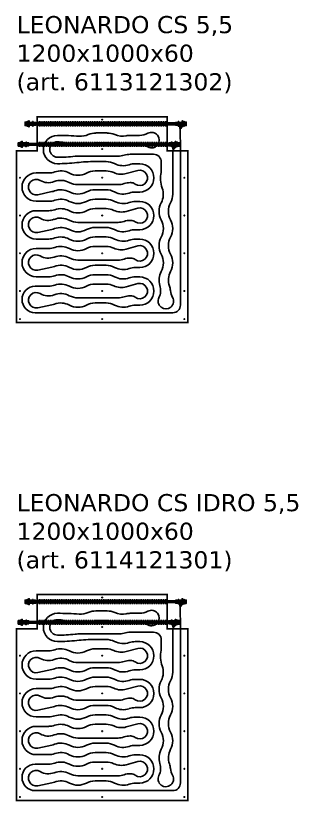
# Model space of a CAD drawing. Header units: millimetres. Extents: x 811 to 39016, y -8361 to 5964.
# Drawn here: x 3870 to 5520, y 903 to 5484 of the extents above; entities that cross this region are included whole.
import ezdxf

# ---------------------------------------------------------------- set-up
doc = ezdxf.new("R2010")
doc.units = ezdxf.units.MM
doc.linetypes.add('ACAD_ISO02W100', pattern=[15, 12, -3])
doc.linetypes.add('CENTER', pattern=[25.4, 15.875, -3.175, 3.175, -3.175])
for name, color, linetype in [('Pannelli Leonardo', 7, 'Continuous'), ('Raccorderia', 8, 'Continuous'), ('Testi_Cornici', 7, 'Continuous')]:
    doc.layers.add(name, color=color, linetype=linetype)
doc.styles.add('style1', font='verdana.ttf')

# ---------------------------------------------------------------- blocks, each defined once
blk = doc.blocks.new('T 20-10-CS')
at = {"layer": 'Raccorderia', "linetype": 'ByBlock'}
h = blk.add_hatch(color=9, dxfattribs=at)
h.dxf.hatch_style = 1
h.paths.add_polyline_path([(-12.8, 8.6), (-28, 8.6), (-28, -8.6), (-12.8, -8.6)])
h = blk.add_hatch(color=256, dxfattribs=at)
h.dxf.hatch_style = 1
h.paths.add_polyline_path([(9.8, 13), (4.4, 13), (4.4, 25.7), (-4.4, 25.7), (-4.4, 13), (-12.8, 13), (-12.8, 8.6), (-12.8, -8.6), (-12.8, -13), (-9.8, -13), (-9.8, -8.6), (9.8, -8.6)])
h = blk.add_hatch(color=251, dxfattribs=at)
h.dxf.hatch_style = 1
h.paths.add_polyline_path([(33.8, 10), (22.8, 10), (21.8, 13), (19.6, 13), (19.6, 9.8), (15.9, 9.8), (15.9, 14.9), (12.8, 14.9), (12.8, 17), (9.8, 17), (9.8, 13), (9.8, 0), (33.8, 0)])
h.paths.add_polyline_path([(33.8, 0), (9.8, 0), (9.8, -8.6), (9.8, -17), (12.8, -17), (12.8, -14.8), (15.9, -14.8), (15.9, -9.7), (19.6, -9.7), (19.6, -13), (21.8, -13), (22.8, -10), (33.8, -10)])
for p, q in [((-12.8, -8.6), (-12.8, 8.6)), ((9.8, -8.6), (9.8, 13))]:
    blk.add_line(p, q, dxfattribs=at)
blk.add_lwpolyline([(9.8, 13), (4.4, 13), (4.4, 25.7), (-4.4, 25.7), (-4.4, 13), (-12.8, 13), (-12.8, 8.6), (-28, 8.6), (-28, -8.6), (-12.8, -8.6), (-12.8, -13), (-9.8, -13), (-9.8, -8.6), (9.8, -8.6), (9.8, -17), (12.8, -17), (12.8, -14.8), (15.9, -14.8), (15.9, -9.7), (19.6, -9.7), (19.6, -13), (21.8, -13), (22.8, -10), (33.8, -10), (33.8, 10), (22.8, 10), (21.8, 13), (19.6, 13), (19.6, 9.8), (15.9, 9.8), (15.9, 14.9), (12.8, 14.9), (12.8, 17), (9.8, 17)], close=True, dxfattribs=at)
blk = doc.blocks.new('Nipples 20-CS')
at = {"layer": 'Raccorderia', "linetype": 'ByBlock'}
h = blk.add_hatch(color=9, dxfattribs=at)
h.dxf.hatch_style = 1
h.paths.add_polyline_path([(-21.5, 8.6), (-36.7, 8.6), (-36.7, 0), (-21.5, 0)])
h.paths.add_polyline_path([(-21.5, 0), (-36.7, 0), (-36.7, -8.6), (-21.5, -8.6)])
h = blk.add_hatch(color=256, dxfattribs=at)
h.dxf.hatch_style = 1
h.paths.add_polyline_path([(-18.5, 13), (-21.5, 13), (-21.5, 8.6), (-21.5, 0), (-18.5, 0)])
h.paths.add_polyline_path([(1.1, 8.6), (-18.5, 8.6), (-18.5, 0), (1.1, 0)])
h.paths.add_polyline_path([(1.1, 0), (-18.5, 0), (-9.1, -8.6), (1.1, -8.6)])
h.paths.add_polyline_path([(-18.5, 0), (-21.5, 0), (-21.5, -8.6), (-21.5, -13), (-18.5, -13), (-18.5, -8.6), (-9.1, -8.6)])
h = blk.add_hatch(color=251, dxfattribs=at)
h.dxf.hatch_style = 1
h.paths.add_polyline_path([(25.1, 10), (14.6, 10), (13.7, 13), (10.9, 13), (10.9, 9.7), (7.2, 9.7), (7.2, 14.8), (4.1, 14.8), (4.1, 17), (1.1, 17), (1.1, 13), (1.1, 0), (25.1, 0)])
h.paths.add_polyline_path([(25.1, 0), (1.1, 0), (1.1, -8.6), (1.1, -17), (4.1, -17), (4.1, -14.9), (7.2, -14.9), (7.2, -9.8), (10.9, -9.8), (10.9, -13), (13.7, -13), (14.6, -10), (25.1, -10)])
for p, q in [((-21.5, -8.6), (-21.5, 8.6)), ((1.1, 13), (1.1, -8.6))]:
    blk.add_line(p, q, dxfattribs=at)
blk.add_lwpolyline([(-18.5, 13), (-18.5, 8.6), (1.1, 8.6), (1.1, 17), (4.1, 17), (4.1, 14.8), (7.2, 14.8), (7.2, 9.7), (10.9, 9.7), (10.9, 13), (13.7, 13), (14.6, 10), (25.1, 10), (25.1, -10), (14.6, -10), (13.7, -13), (10.9, -13), (10.9, -9.8), (7.2, -9.8), (7.2, -14.9), (4.1, -14.9), (4.1, -17), (1.1, -17), (1.1, -8.6), (-18.5, -8.6), (-18.5, -13), (-21.5, -13), (-21.5, -8.6), (-36.7, -8.6), (-36.7, 8.6), (-21.5, 8.6), (-21.5, 13)], close=True, dxfattribs=at)
blk = doc.blocks.new('Mezzo pannello 55-1200x1000')
at = {"color": 252, "linetype": 'ACAD_ISO02W100', "ltscale": 0.01}
for p, q in [((-880, -30.4), (-120.2, -30.4)), ((-880, -52.5), (-120.2, -52.5)), ((-880, -150.2), (-120.2, -150.2)), ((-880, -172.2), (-120.2, -172.2))]:
    blk.add_line(p, q, dxfattribs=at)
at = {"color": 31, "linetype": 'CENTER', "true_color": 0xffb997}
for p, q in [((-497.9, -16.6), (-502.1, -16.6)), ((-500, -14.5), (-500, -18.7)), ((-497.9, -188.8), (-502.1, -188.8)), ((-500, -186.7), (-500, -190.9)), ((-977.9, -356), (-982.1, -356)), ((-980, -353.9), (-980, -358.1)), ((-497.9, -356), (-502.1, -356)), ((-500, -353.9), (-500, -358.1)), ((-17.9, -356), (-22.1, -356)), ((-20, -353.9), (-20, -358.1)), ((-977.9, -576), (-982.1, -576)), ((-980, -573.9), (-980, -578.1)), ((-497.9, -576), (-502.1, -576)), ((-500, -573.9), (-500, -578.1)), ((-17.9, -576), (-22.1, -576)), ((-20, -573.9), (-20, -578.1)), ((-977.9, -796), (-982.1, -796)), ((-980, -793.9), (-980, -798.1)), ((-497.9, -796), (-502.1, -796)), ((-500, -793.9), (-500, -798.1)), ((-17.9, -796), (-22.1, -796)), ((-20, -793.9), (-20, -798.1)), ((-977.9, -1016), (-982.1, -1016)), ((-980, -1013.9), (-980, -1018.1)), ((-497.9, -1016), (-502.1, -1016)), ((-500, -1013.9), (-500, -1018.1)), ((-17.9, -1016), (-22.1, -1016)), ((-20, -1013.9), (-20, -1018.1)), ((-977.9, -1180), (-982.1, -1180)), ((-980, -1177.9), (-980, -1182.1)), ((-497.9, -1180), (-502.1, -1180)), ((-500, -1177.9), (-500, -1182.1)), ((-17.9, -1180), (-22.1, -1180)), ((-20, -1177.9), (-20, -1182.1))]:
    blk.add_line(p, q, dxfattribs=at)
at = {"color": 152}
for p, q in [((-42.9, -199.2), (-43.8, -66.4)), ((-536.2, -94.8), (-471.5, -94.8)), ((-336.2, -109), (-282, -109)), ((-471.5, -151.5), (-536.2, -151.5)), ((-282, -165.7), (-336.2, -165.7)), ((-87.7, -199.2), (-83.1, -183.1)), ((-336.2, -219), (-199.7, -219)), ((-87.7, -451.9), (-87.7, -199.2)), ((-42.9, -199.2), (-42.9, -1098)), ((-641.7, -229.5), (-407, -229.5)), ((-477, -261.6), (-541.7, -261.6)), ((-280.1, -274), (-306.6, -274)), ((-154.7, -264), (-154.7, -315.1)), ((-541.7, -316), (-477, -316)), ((-359, -331.8), (-292.2, -313.2)), ((-885.5, -328), (-812, -328)), ((-407, -396.1), (-641.7, -396.1)), ((-333.4, -384.1), (-336.6, -384.1)), ((-876.1, -454.5), (-793.3, -436.9)), ((-541.7, -426), (-477, -426)), ((-306.6, -439), (-280.1, -439)), ((-812, -493), (-885.5, -493)), ((-477, -481.1), (-541.7, -481.1)), ((-280.1, -494), (-306.6, -494)), ((-885.5, -548), (-812, -548)), ((-541.7, -536), (-477, -536)), ((-359, -551.8), (-292.2, -533.2)), ((-407, -616.1), (-641.7, -616.1)), ((-333.4, -604.1), (-336.6, -604.1)), ((-876.1, -674.5), (-793.3, -656.9)), ((-541.7, -646), (-477, -646)), ((-306.6, -659), (-280.1, -659)), ((-812, -713), (-885.5, -713)), ((-477, -701.1), (-541.7, -701.1)), ((-280.1, -714), (-306.6, -714)), ((-885.5, -768), (-812, -768)), ((-541.7, -756), (-477, -756)), ((-359, -771.8), (-292.2, -753.2)), ((-333.4, -824.1), (-336.6, -824.1)), ((-407, -836.1), (-641.7, -836.1)), ((-541.7, -866), (-477, -866)), ((-876.1, -894.5), (-793.3, -876.9)), ((-306.6, -879), (-280.1, -879)), ((-812, -933), (-885.5, -933)), ((-477, -921.1), (-541.7, -921.1)), ((-280.1, -934), (-306.6, -934)), ((-890.5, -988), (-812, -988)), ((-541.7, -976), (-477, -976)), ((-359, -991.8), (-292.2, -973.2)), ((-333.4, -1044.1), (-336.6, -1044.1)), ((-876.1, -1114.5), (-793.3, -1096.9)), ((-407, -1056.1), (-641.7, -1056.1)), ((-541.7, -1086), (-477, -1086)), ((-306.6, -1099), (-280.1, -1099)), ((-87.9, -1143), (-890.5, -1143))]:
    blk.add_line(p, q, dxfattribs=at)
at = {"const_width": 10}
blk.add_lwpolyline([(0, -1200), (0, -199.2), (-120.2, -199.2), (-120.2, 0), (-879.8, 0), (-879.8, -199.2), (-1000, -199.2), (-1000, -1200)], close=True, dxfattribs=at)
at = {"color": 11, "const_width": 20}
blk.add_lwpolyline([(-55.6, -41.5), (-903.6, -41.5)], dxfattribs=at)
at = {"color": 171, "linetype": 'Continuous', "const_width": 20}
blk.add_lwpolyline([(-95.6, -161.3), (-943.6, -161.3)], dxfattribs=at)
at = {"color": 4, "linetype": 'Continuous', "true_color": 0x00ffff}
for centre in [(-500, -16.6), (-500, -188.8), (-980, -356), (-500, -356), (-20, -356), (-980, -576), (-500, -576), (-20, -576), (-980, -796), (-500, -796), (-20, -796), (-980, -1016), (-500, -1016), (-20, -1016), (-980, -1180), (-500, -1180), (-20, -1180)]:
    blk.add_circle(centre, 1.75, dxfattribs=at)
at = {"color": 152}
for centre, radius, start, end in [((-211.7, -136.5), 45, 242.0471, 117.9529), ((-760.8, -191.3), 82.5, 90, 270), ((-760.8, -1827.3), 1718.5, 85.759, 90), ((-625.6, -4), 109.8, 265.759, 294.0118), ((-536.2, -204.7), 109.8, 90, 114.0118), ((-471.5, -204.7), 109.8, 65.9882, 90), ((-382.1, -4), 109.8, 245.9882, 282.0593), ((-336.2, -218.8), 109.8, 90, 102.0593), ((-282, -4), 105, 270, 297.9529), ((-760.8, -191.3), 45, 90, 270), ((-780.9, -596), 450.2, 82.072, 87.4438), ((-780.9, -596), 450.2, 73.0294, 80.4203), ((-619.9, -73.5), 96.6, 252.1706, 295.0661), ((-536.2, -252.5), 100.9, 90, 115.0661), ((-471.5, -261.4), 109.8, 65.9882, 90), ((-382.1, -60.7), 109.8, 245.9882, 282.0593), ((-336.2, -275.5), 109.8, 90, 102.0593), ((-282, -269), 105, 68.5739, 90), ((-282, -269), 105, 62.0471, 67.149), ((-407, -107), 122.5, 270, 286.8023), ((-336.2, -341.5), 122.5, 90, 106.8023), ((-199.7, -264), 45, 0, 90), ((-760.8, 650.3), 886.7, 270, 276.6202), ((-760.8, 730.4), 1004.3, 270, 276.4206), ((-641.7, -375.6), 146.1, 90, 96.6202), ((-541.7, -1216.3), 954.7, 90, 96.4206), ((-477, -371.4), 109.8, 62.9353, 90), ((-377.1, -175.8), 109.8, 242.9353, 288.7123), ((-306.6, -383.8), 109.8, 90, 108.7123), ((-280.1, -356.5), 82.5, 270, 90), ((-741.7, -422.3), 106.3, 61.9275, 109.3063), ((-541.7, -422.3), 106.3, 90, 118.0725), ((-477, -422.3), 106.3, 65.1208, 90), ((-280.1, -356.5), 45, 233.7177, 105.6228), ((-199.7, -315.1), 45, 348.2652, 0), ((-885.5, -410.5), 82.5, 90, 270), ((-885.5, -410.5), 45, 59.6126, 282), ((-812, -221.7), 106.2, 270, 289.3063), ((-641.7, -234.8), 106.2, 241.9275, 298.0725), ((-387.6, -229.5), 106.2, 245.1208, 285.6228), ((8.8, -358.4), 167.9, 168.2652, 199.9411), ((-814.7, -289.7), 95, 239.6126, 291.2493), ((-741.7, -477.3), 106.2, 61.9275, 111.2493), ((-641.7, -289.8), 106.3, 241.9275, 270), ((-407, -289.8), 106.3, 270, 289.347), ((-336.6, -490.3), 106.2, 90, 109.347), ((-333.4, -429.1), 45, 53.7177, 90), ((-815.1, -334.2), 105, 282, 290.3194), ((-741.7, -532.3), 106.3, 61.9275, 110.3194), ((-641.7, -344.8), 106.2, 241.9275, 298.0725), ((-541.7, -532.3), 106.3, 90, 118.0725), ((-477, -532.3), 106.3, 61.9393, 90), ((-377.1, -344.8), 106.2, 241.9393, 289.3709), ((-306.6, -545.2), 106.3, 90, 109.3709), ((-249, -451.9), 106.3, 331.9275, 19.9411), ((-194, -451.9), 106.2, 331.9275, 0), ((-812, -386.8), 106.3, 270, 289.3063), ((-741.7, -587.3), 106.2, 61.9275, 109.3063), ((-641.7, -399.8), 106.3, 241.9275, 298.0725), ((-541.7, -587.3), 106.2, 90, 118.0725), ((-477, -587.3), 106.2, 61.9393, 90), ((-377.1, -399.8), 106.3, 241.9393, 289.3709), ((-306.6, -600.2), 106.2, 90, 109.3709), ((-280.1, -576.5), 82.5, 270, 90), ((-61.5, -551.9), 106.2, 151.9275, 208.0725), ((-6.5, -551.9), 106.3, 151.9275, 208.0725), ((-885.5, -630.5), 82.5, 90, 270), ((-812, -441.8), 106.2, 270, 289.3063), ((-741.7, -642.3), 106.3, 61.9275, 109.3063), ((-641.7, -454.8), 106.2, 241.9275, 298.0725), ((-541.7, -642.3), 106.3, 90, 118.0725), ((-477, -642.3), 106.3, 65.1208, 90), ((-387.6, -449.5), 106.2, 245.1208, 285.6228), ((-280.1, -576.5), 45, 233.7177, 105.6228), ((-885.5, -630.5), 45, 59.6126, 282), ((-814.7, -509.7), 95, 239.6126, 291.2493), ((-741.7, -697.3), 106.2, 61.9275, 111.2493), ((-641.7, -509.8), 106.3, 241.9275, 270), ((-407, -509.8), 106.3, 270, 289.347), ((-336.6, -710.3), 106.2, 90, 109.347), ((-333.4, -649.1), 45, 53.7177, 90), ((-249, -651.9), 106.3, 331.9275, 28.0725), ((-194, -651.9), 106.2, 331.9275, 28.0725), ((-815.1, -554.2), 105, 282, 290.3194), ((-741.7, -752.3), 106.3, 61.9275, 110.3194), ((-641.7, -564.8), 106.2, 241.9275, 298.0725), ((-541.7, -752.3), 106.3, 90, 118.0725), ((-477, -752.3), 106.3, 61.9393, 90), ((-377.1, -564.8), 106.2, 241.9393, 289.3709), ((-306.6, -765.2), 106.3, 90, 109.3709), ((-812, -606.7), 106.3, 270, 289.3063), ((-741.7, -807.3), 106.2, 61.9275, 109.3063), ((-641.7, -619.8), 106.3, 241.9275, 298.0725), ((-541.7, -807.3), 106.2, 90, 118.0725), ((-477, -807.3), 106.2, 61.9393, 90), ((-377.1, -619.8), 106.3, 241.9393, 289.3709), ((-306.6, -820.2), 106.2, 90, 109.3709), ((-280.1, -796.5), 82.5, 270, 90), ((-61.5, -751.9), 106.2, 151.9275, 208.0725), ((-6.5, -751.9), 106.3, 151.9275, 208.0725), ((-885.5, -850.5), 82.5, 90, 270), ((-812, -661.7), 106.2, 270, 289.3063), ((-741.7, -862.3), 106.3, 61.9275, 109.3063), ((-641.7, -674.8), 106.2, 241.9275, 298.0725), ((-541.7, -862.3), 106.3, 90, 118.0725), ((-477, -862.3), 106.3, 65.1208, 90), ((-387.6, -669.5), 106.2, 245.1208, 285.6228), ((-280.1, -796.5), 45, 233.7177, 105.6228), ((-885.5, -850.5), 45, 59.6126, 282), ((-814.7, -729.7), 95, 239.6126, 291.2493), ((-741.7, -917.3), 106.2, 61.9275, 111.2493), ((-641.7, -729.8), 106.3, 241.9275, 270), ((-336.6, -930.3), 106.2, 90, 109.347), ((-333.4, -869.1), 45, 53.7177, 90), ((-249, -851.9), 106.3, 331.9275, 28.0725), ((-194, -851.9), 106.2, 331.9275, 28.0725), ((-741.7, -972.3), 106.3, 61.9275, 110.3194), ((-541.7, -972.3), 106.3, 90, 118.0725), ((-477, -972.3), 106.3, 61.9393, 90), ((-407, -729.8), 106.3, 270, 289.347), ((-815.1, -774.2), 105, 282, 290.3194), ((-641.7, -784.8), 106.2, 241.9275, 298.0725), ((-377.1, -784.8), 106.2, 241.9393, 289.3709), ((-306.6, -985.2), 106.3, 90, 109.3709), ((-61.5, -951.9), 106.2, 151.9275, 197.5239), ((-6.5, -951.9), 106.3, 151.9275, 199.3188), ((-812, -826.8), 106.3, 270, 289.3063), ((-741.7, -1027.3), 106.2, 61.9275, 109.3063), ((-641.7, -839.8), 106.3, 241.9275, 298.0725), ((-541.7, -1027.3), 106.2, 90, 118.0725), ((-477, -1027.3), 106.2, 61.9393, 90), ((-377.1, -839.8), 106.3, 241.9393, 289.3709), ((-306.6, -1040.2), 106.2, 90, 109.3709), ((-280.1, -1016.5), 82.5, 270, 90), ((-890.5, -1065.5), 77.5, 90, 270), ((-812, -881.8), 106.2, 270, 289.3063), ((-741.7, -1082.3), 106.3, 61.9275, 109.3063), ((-641.7, -894.8), 106.2, 241.9275, 298.0725), ((-541.7, -1082.3), 106.3, 90, 118.0725), ((-477, -1082.3), 106.3, 65.1208, 90), ((-387.6, -889.5), 106.2, 245.1208, 285.6228), ((-280.1, -1016.5), 45, 233.7177, 105.6228), ((-253.4, -1012.5), 95, 333.3009, 17.5239), ((-207, -1022.2), 106.2, 4.4349, 19.3188), ((-885.5, -1070.5), 45, 59.6126, 282), ((-814.7, -949.7), 95, 239.6126, 291.2493), ((-741.7, -1137.3), 106.2, 61.9275, 111.2493), ((-641.7, -949.8), 106.3, 241.9275, 270), ((-407, -949.8), 106.3, 270, 289.347), ((-336.6, -1150.3), 106.2, 90, 109.347), ((-333.4, -1089.1), 45, 53.7177, 90), ((-128.3, -1075.4), 45, 153.3009, 29.4166), ((-6.3, -1006.6), 95, 184.4349, 209.4166), ((-815.1, -994.2), 105, 282, 290.3194), ((-741.7, -1192.3), 106.3, 61.9275, 110.3194), ((-641.7, -1004.8), 106.2, 241.9275, 298.0725), ((-541.7, -1192.3), 106.3, 90, 118.0725), ((-477, -1192.3), 106.3, 61.9393, 90), ((-377.1, -1004.8), 106.2, 241.9393, 289.3709), ((-306.6, -1205.2), 106.3, 90, 109.3709), ((-87.9, -1098), 45, 270, 0)]:
    blk.add_arc(centre, radius, start, end, dxfattribs=at)
at = {"linetype": 'ByBlock', "xscale": -1}
for p in [(-925.1, -41.5), (-965.1, -161.3)]:
    blk.add_blockref('Nipples 20-CS', p, dxfattribs=at)
at = {"linetype": 'ByBlock', "xscale": -1, "rotation": 180}
for p in [(-42.8, -41.5), (-82.8, -161.3)]:
    blk.add_blockref('T 20-10-CS', p, dxfattribs=at)
blk = doc.blocks.new('Mezzo pannello Idro 55-1200X1000')
at = {"color": 252, "linetype": 'ACAD_ISO02W100', "ltscale": 0.01}
for p, q in [((-880, -30.4), (-120.2, -30.4)), ((-880, -52.5), (-120.2, -52.5)), ((-880, -150.2), (-120.2, -150.2)), ((-880, -172.2), (-120.2, -172.2))]:
    blk.add_line(p, q, dxfattribs=at)
at = {"color": 31, "linetype": 'CENTER', "true_color": 0xffb997}
for p, q in [((-497.9, -16.6), (-502.1, -16.6)), ((-500, -14.5), (-500, -18.7)), ((-497.9, -188.8), (-502.1, -188.8)), ((-500, -186.7), (-500, -190.9)), ((-977.9, -356), (-982.1, -356)), ((-980, -353.9), (-980, -358.1)), ((-497.9, -356), (-502.1, -356)), ((-500, -353.9), (-500, -358.1)), ((-17.9, -356), (-22.1, -356)), ((-20, -353.9), (-20, -358.1)), ((-977.9, -576), (-982.1, -576)), ((-980, -573.9), (-980, -578.1)), ((-497.9, -576), (-502.1, -576)), ((-500, -573.9), (-500, -578.1)), ((-17.9, -576), (-22.1, -576)), ((-20, -573.9), (-20, -578.1)), ((-977.9, -796), (-982.1, -796)), ((-980, -793.9), (-980, -798.1)), ((-497.9, -796), (-502.1, -796)), ((-500, -793.9), (-500, -798.1)), ((-17.9, -796), (-22.1, -796)), ((-20, -793.9), (-20, -798.1)), ((-977.9, -1016), (-982.1, -1016)), ((-980, -1013.9), (-980, -1018.1)), ((-497.9, -1016), (-502.1, -1016)), ((-500, -1013.9), (-500, -1018.1)), ((-17.9, -1016), (-22.1, -1016)), ((-20, -1013.9), (-20, -1018.1)), ((-977.9, -1180), (-982.1, -1180)), ((-980, -1177.9), (-980, -1182.1)), ((-497.9, -1180), (-502.1, -1180)), ((-500, -1177.9), (-500, -1182.1)), ((-17.9, -1180), (-22.1, -1180)), ((-20, -1177.9), (-20, -1182.1))]:
    blk.add_line(p, q, dxfattribs=at)
at = {"color": 93}
for p, q in [((-42.9, -199.2), (-43.8, -66.4)), ((-536.2, -94.8), (-471.5, -94.8)), ((-336.2, -109), (-282, -109)), ((-471.5, -151.5), (-536.2, -151.5)), ((-282, -165.7), (-336.2, -165.7)), ((-87.7, -199.2), (-83.1, -183.1)), ((-336.2, -219), (-199.7, -219)), ((-87.7, -451.9), (-87.7, -199.2)), ((-42.9, -199.2), (-42.9, -1098)), ((-641.7, -229.5), (-407, -229.5)), ((-477, -261.6), (-541.7, -261.6)), ((-280.1, -274), (-306.6, -274)), ((-154.7, -264), (-154.7, -315.1)), ((-541.7, -316), (-477, -316)), ((-359, -331.8), (-292.2, -313.2)), ((-885.5, -328), (-812, -328)), ((-407, -396.1), (-641.7, -396.1)), ((-333.4, -384.1), (-336.6, -384.1)), ((-876.1, -454.5), (-793.3, -436.9)), ((-541.7, -426), (-477, -426)), ((-306.6, -439), (-280.1, -439)), ((-812, -493), (-885.5, -493)), ((-477, -481.1), (-541.7, -481.1)), ((-280.1, -494), (-306.6, -494)), ((-885.5, -548), (-812, -548)), ((-541.7, -536), (-477, -536)), ((-359, -551.8), (-292.2, -533.2)), ((-407, -616.1), (-641.7, -616.1)), ((-333.4, -604.1), (-336.6, -604.1)), ((-876.1, -674.5), (-793.3, -656.9)), ((-541.7, -646), (-477, -646)), ((-306.6, -659), (-280.1, -659)), ((-812, -713), (-885.5, -713)), ((-477, -701.1), (-541.7, -701.1)), ((-280.1, -714), (-306.6, -714)), ((-885.5, -768), (-812, -768)), ((-541.7, -756), (-477, -756)), ((-359, -771.8), (-292.2, -753.2)), ((-333.4, -824.1), (-336.6, -824.1)), ((-407, -836.1), (-641.7, -836.1)), ((-541.7, -866), (-477, -866)), ((-876.1, -894.5), (-793.3, -876.9)), ((-306.6, -879), (-280.1, -879)), ((-812, -933), (-885.5, -933)), ((-477, -921.1), (-541.7, -921.1)), ((-280.1, -934), (-306.6, -934)), ((-890.5, -988), (-812, -988)), ((-541.7, -976), (-477, -976)), ((-359, -991.8), (-292.2, -973.2)), ((-333.4, -1044.1), (-336.6, -1044.1)), ((-876.1, -1114.5), (-793.3, -1096.9)), ((-407, -1056.1), (-641.7, -1056.1)), ((-541.7, -1086), (-477, -1086)), ((-306.6, -1099), (-280.1, -1099)), ((-87.9, -1143), (-890.5, -1143))]:
    blk.add_line(p, q, dxfattribs=at)
at = {"const_width": 10}
blk.add_lwpolyline([(0, -1200), (0, -199.2), (-120.2, -199.2), (-120.2, 0), (-879.8, 0), (-879.8, -199.2), (-1000, -199.2), (-1000, -1200)], close=True, dxfattribs=at)
at = {"color": 11, "const_width": 20}
blk.add_lwpolyline([(-55.6, -41.5), (-903.6, -41.5)], dxfattribs=at)
at = {"color": 171, "linetype": 'Continuous', "const_width": 20}
blk.add_lwpolyline([(-95.6, -161.3), (-943.6, -161.3)], dxfattribs=at)
at = {"color": 4, "linetype": 'Continuous', "true_color": 0x00ffff}
for centre in [(-500, -16.6), (-500, -188.8), (-980, -356), (-500, -356), (-20, -356), (-980, -576), (-500, -576), (-20, -576), (-980, -796), (-500, -796), (-20, -796), (-980, -1016), (-500, -1016), (-20, -1016), (-980, -1180), (-500, -1180), (-20, -1180)]:
    blk.add_circle(centre, 1.75, dxfattribs=at)
at = {"color": 93}
for centre, radius, start, end in [((-211.7, -136.5), 45, 242.0471, 117.9529), ((-760.8, -191.3), 82.5, 90, 270), ((-760.8, -1827.3), 1718.5, 85.759, 90), ((-625.6, -4), 109.8, 265.759, 294.0118), ((-536.2, -204.7), 109.8, 90, 114.0118), ((-471.5, -204.7), 109.8, 65.9882, 90), ((-382.1, -4), 109.8, 245.9882, 282.0593), ((-336.2, -218.8), 109.8, 90, 102.0593), ((-282, -4), 105, 270, 297.9529), ((-760.8, -191.3), 45, 90, 270), ((-780.9, -596), 450.2, 82.072, 87.4438), ((-780.9, -596), 450.2, 73.0294, 80.4203), ((-619.9, -73.5), 96.6, 252.1706, 295.0661), ((-536.2, -252.5), 100.9, 90, 115.0661), ((-471.5, -261.4), 109.8, 65.9882, 90), ((-382.1, -60.7), 109.8, 245.9882, 282.0593), ((-336.2, -275.5), 109.8, 90, 102.0593), ((-282, -269), 105, 68.5739, 90), ((-282, -269), 105, 62.0471, 67.149), ((-407, -107), 122.5, 270, 286.8023), ((-336.2, -341.5), 122.5, 90, 106.8023), ((-199.7, -264), 45, 0, 90), ((-760.8, 650.3), 886.7, 270, 276.6202), ((-760.8, 730.4), 1004.3, 270, 276.4206), ((-641.7, -375.6), 146.1, 90, 96.6202), ((-541.7, -1216.3), 954.7, 90, 96.4206), ((-477, -371.4), 109.8, 62.9353, 90), ((-377.1, -175.8), 109.8, 242.9353, 288.7123), ((-306.6, -383.8), 109.8, 90, 108.7123), ((-280.1, -356.5), 82.5, 270, 90), ((-741.7, -422.3), 106.3, 61.9275, 109.3063), ((-541.7, -422.3), 106.3, 90, 118.0725), ((-477, -422.3), 106.3, 65.1208, 90), ((-280.1, -356.5), 45, 233.7177, 105.6228), ((-199.7, -315.1), 45, 348.2652, 0), ((-885.5, -410.5), 82.5, 90, 270), ((-885.5, -410.5), 45, 59.6126, 282), ((-812, -221.7), 106.2, 270, 289.3063), ((-641.7, -234.8), 106.2, 241.9275, 298.0725), ((-387.6, -229.5), 106.2, 245.1208, 285.6228), ((8.8, -358.4), 167.9, 168.2652, 199.9411), ((-814.7, -289.7), 95, 239.6126, 291.2493), ((-741.7, -477.3), 106.2, 61.9275, 111.2493), ((-641.7, -289.8), 106.3, 241.9275, 270), ((-407, -289.8), 106.3, 270, 289.347), ((-336.6, -490.3), 106.2, 90, 109.347), ((-333.4, -429.1), 45, 53.7177, 90), ((-815.1, -334.2), 105, 282, 290.3194), ((-741.7, -532.3), 106.3, 61.9275, 110.3194), ((-641.7, -344.8), 106.2, 241.9275, 298.0725), ((-541.7, -532.3), 106.3, 90, 118.0725), ((-477, -532.3), 106.3, 61.9393, 90), ((-377.1, -344.8), 106.2, 241.9393, 289.3709), ((-306.6, -545.2), 106.3, 90, 109.3709), ((-249, -451.9), 106.3, 331.9275, 19.9411), ((-194, -451.9), 106.2, 331.9275, 0), ((-812, -386.8), 106.3, 270, 289.3063), ((-741.7, -587.3), 106.2, 61.9275, 109.3063), ((-641.7, -399.8), 106.3, 241.9275, 298.0725), ((-541.7, -587.3), 106.2, 90, 118.0725), ((-477, -587.3), 106.2, 61.9393, 90), ((-377.1, -399.8), 106.3, 241.9393, 289.3709), ((-306.6, -600.2), 106.2, 90, 109.3709), ((-280.1, -576.5), 82.5, 270, 90), ((-61.5, -551.9), 106.2, 151.9275, 208.0725), ((-6.5, -551.9), 106.3, 151.9275, 208.0725), ((-885.5, -630.5), 82.5, 90, 270), ((-812, -441.8), 106.2, 270, 289.3063), ((-741.7, -642.3), 106.3, 61.9275, 109.3063), ((-641.7, -454.8), 106.2, 241.9275, 298.0725), ((-541.7, -642.3), 106.3, 90, 118.0725), ((-477, -642.3), 106.3, 65.1208, 90), ((-387.6, -449.5), 106.2, 245.1208, 285.6228), ((-280.1, -576.5), 45, 233.7177, 105.6228), ((-885.5, -630.5), 45, 59.6126, 282), ((-814.7, -509.7), 95, 239.6126, 291.2493), ((-741.7, -697.3), 106.2, 61.9275, 111.2493), ((-641.7, -509.8), 106.3, 241.9275, 270), ((-407, -509.8), 106.3, 270, 289.347), ((-336.6, -710.3), 106.2, 90, 109.347), ((-333.4, -649.1), 45, 53.7177, 90), ((-249, -651.9), 106.3, 331.9275, 28.0725), ((-194, -651.9), 106.2, 331.9275, 28.0725), ((-815.1, -554.2), 105, 282, 290.3194), ((-741.7, -752.3), 106.3, 61.9275, 110.3194), ((-641.7, -564.8), 106.2, 241.9275, 298.0725), ((-541.7, -752.3), 106.3, 90, 118.0725), ((-477, -752.3), 106.3, 61.9393, 90), ((-377.1, -564.8), 106.2, 241.9393, 289.3709), ((-306.6, -765.2), 106.3, 90, 109.3709), ((-812, -606.7), 106.3, 270, 289.3063), ((-741.7, -807.3), 106.2, 61.9275, 109.3063), ((-641.7, -619.8), 106.3, 241.9275, 298.0725), ((-541.7, -807.3), 106.2, 90, 118.0725), ((-477, -807.3), 106.2, 61.9393, 90), ((-377.1, -619.8), 106.3, 241.9393, 289.3709), ((-306.6, -820.2), 106.2, 90, 109.3709), ((-280.1, -796.5), 82.5, 270, 90), ((-61.5, -751.9), 106.2, 151.9275, 208.0725), ((-6.5, -751.9), 106.3, 151.9275, 208.0725), ((-885.5, -850.5), 82.5, 90, 270), ((-812, -661.7), 106.2, 270, 289.3063), ((-741.7, -862.3), 106.3, 61.9275, 109.3063), ((-641.7, -674.8), 106.2, 241.9275, 298.0725), ((-541.7, -862.3), 106.3, 90, 118.0725), ((-477, -862.3), 106.3, 65.1208, 90), ((-387.6, -669.5), 106.2, 245.1208, 285.6228), ((-280.1, -796.5), 45, 233.7177, 105.6228), ((-885.5, -850.5), 45, 59.6126, 282), ((-814.7, -729.7), 95, 239.6126, 291.2493), ((-741.7, -917.3), 106.2, 61.9275, 111.2493), ((-641.7, -729.8), 106.3, 241.9275, 270), ((-336.6, -930.3), 106.2, 90, 109.347), ((-333.4, -869.1), 45, 53.7177, 90), ((-249, -851.9), 106.3, 331.9275, 28.0725), ((-194, -851.9), 106.2, 331.9275, 28.0725), ((-741.7, -972.3), 106.3, 61.9275, 110.3194), ((-541.7, -972.3), 106.3, 90, 118.0725), ((-477, -972.3), 106.3, 61.9393, 90), ((-407, -729.8), 106.3, 270, 289.347), ((-815.1, -774.2), 105, 282, 290.3194), ((-641.7, -784.8), 106.2, 241.9275, 298.0725), ((-377.1, -784.8), 106.2, 241.9393, 289.3709), ((-306.6, -985.2), 106.3, 90, 109.3709), ((-61.5, -951.9), 106.2, 151.9275, 197.5239), ((-6.5, -951.9), 106.3, 151.9275, 199.3188), ((-812, -826.8), 106.3, 270, 289.3063), ((-741.7, -1027.3), 106.2, 61.9275, 109.3063), ((-641.7, -839.8), 106.3, 241.9275, 298.0725), ((-541.7, -1027.3), 106.2, 90, 118.0725), ((-477, -1027.3), 106.2, 61.9393, 90), ((-377.1, -839.8), 106.3, 241.9393, 289.3709), ((-306.6, -1040.2), 106.2, 90, 109.3709), ((-280.1, -1016.5), 82.5, 270, 90), ((-890.5, -1065.5), 77.5, 90, 270), ((-812, -881.8), 106.2, 270, 289.3063), ((-741.7, -1082.3), 106.3, 61.9275, 109.3063), ((-641.7, -894.8), 106.2, 241.9275, 298.0725), ((-541.7, -1082.3), 106.3, 90, 118.0725), ((-477, -1082.3), 106.3, 65.1208, 90), ((-387.6, -889.5), 106.2, 245.1208, 285.6228), ((-280.1, -1016.5), 45, 233.7177, 105.6228), ((-253.4, -1012.5), 95, 333.3009, 17.5239), ((-207, -1022.2), 106.2, 4.4349, 19.3188), ((-885.5, -1070.5), 45, 59.6126, 282), ((-814.7, -949.7), 95, 239.6126, 291.2493), ((-741.7, -1137.3), 106.2, 61.9275, 111.2493), ((-641.7, -949.8), 106.3, 241.9275, 270), ((-407, -949.8), 106.3, 270, 289.347), ((-336.6, -1150.3), 106.2, 90, 109.347), ((-333.4, -1089.1), 45, 53.7177, 90), ((-128.3, -1075.4), 45, 153.3009, 29.4166), ((-6.3, -1006.6), 95, 184.4349, 209.4166), ((-815.1, -994.2), 105, 282, 290.3194), ((-741.7, -1192.3), 106.3, 61.9275, 110.3194), ((-641.7, -1004.8), 106.2, 241.9275, 298.0725), ((-541.7, -1192.3), 106.3, 90, 118.0725), ((-477, -1192.3), 106.3, 61.9393, 90), ((-377.1, -1004.8), 106.2, 241.9393, 289.3709), ((-306.6, -1205.2), 106.3, 90, 109.3709), ((-87.9, -1098), 45, 270, 0)]:
    blk.add_arc(centre, radius, start, end, dxfattribs=at)
at = {"linetype": 'ByBlock', "xscale": -1}
for p in [(-925.1, -41.5), (-965.1, -161.3)]:
    blk.add_blockref('Nipples 20-CS', p, dxfattribs=at)
at = {"linetype": 'ByBlock', "xscale": -1, "rotation": 180}
for p in [(-42.8, -41.5), (-82.8, -161.3)]:
    blk.add_blockref('T 20-10-CS', p, dxfattribs=at)

msp = doc.modelspace()

# ---------------------------------------------------------------- block references
at = {"layer": 'Pannelli Leonardo', "color": 2}
for name, p in [('Mezzo pannello 55-1200x1000', (4874.9, 4894.9)), ('Mezzo pannello Idro 55-1200X1000', (4874.9, 2108.4))]:
    msp.add_blockref(name, p, dxfattribs=at)

# ---------------------------------------------------------------- texts
at = {"layer": 'Testi_Cornici', "char_height": 100, "width": 2917.402, "attachment_point": 1, "style": 'style1'}
for s, insert in [('LEONARDO CS 5,5\\P1200x1000x60\\P(art. 6113121302)', (3874.9, 5482.1)), ('LEONARDO CS IDRO 5,5\\P1200x1000x60\\P(art. 6114121301)', (3874.9, 2694.8))]:
    msp.add_mtext(s, dxfattribs=dict(at, insert=insert))

doc.saveas('drawing.dxf')
